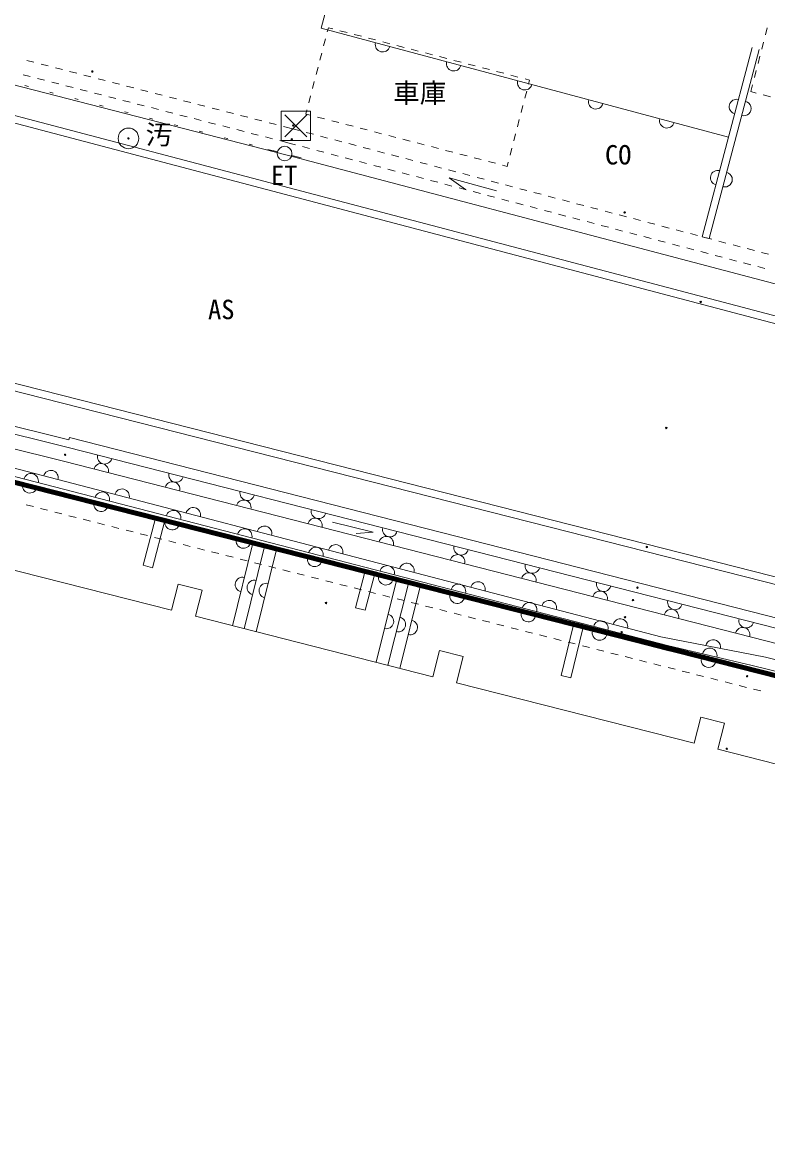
# Model space of a CAD drawing. Units: millimetres on the paper, with parts at other scales. Extents: x -4217 to 649, y -3995 to 278.
# Drawn here: x -177.4 to -126.8, y -764.2 to -688.1 of the extents above; entities that cross this region are included whole.
import ezdxf
from ezdxf.enums import TextEntityAlignment as Align

# ---------------------------------------------------------------- set-up
doc = ezdxf.new("R2010")
doc.units = ezdxf.units.MM
doc.linetypes.add('DOTTED', pattern=[1.75, 0.25, -1.5])
for name, color, linetype, lineweight in [('0-1_S-BGD', 134, 'Continuous', 18), ('0-9_標高点', 134, 'Continuous', 18), ('0-C_S-BGD', 134, 'Continuous', 18), ('0-D_S-BGD', 134, 'Continuous', 18), ('0-F_S-BGD', 134, 'Continuous', 18), ('1-1_S-BGD', 134, 'Continuous', 18)]:
    doc.layers.add(name, color=color, linetype=linetype, lineweight=lineweight)
doc.styles.add('ＭＳ ゴシック', font='')
doc.styles.get('ＭＳ ゴシック').set_extended_font_data('MS Gothic')

msp = doc.modelspace()

# ---------------------------------------------------------------- linework, layer by layer
at = {"layer": '0-1_S-BGD'}
for p, q in [((-188.477, -689.657), (-159.418, -697.138)), ((-131.218, -702.68), (-130.735, -702.808)), ((-174.229, -716.331), (-174.272, -716.493)), ((-167.278, -728.081), (-182.737, -724.145)), ((-169.22, -725.014), (-168.576, -725.185)), ((-167.278, -728.081), (-166.826, -726.305)), ((-149.522, -732.602), (-165.663, -728.492)), ((-154.77, -727.907), (-154.125, -728.076)), ((-149.522, -732.602), (-149.07, -730.825)), ((-131.765, -737.122), (-147.907, -733.013)), ((-140.794, -732.511), (-140.146, -732.667)), ((-131.765, -737.122), (-131.312, -735.346)), ((-113.977, -741.651), (-130.15, -737.534))]:
    msp.add_line(p, q, dxfattribs=at)
for points in [[(-199.158, -688.751), (-195.021, -690.326), (-188.072, -692.29), (-105.498, -714.058), (-29.332, -734.204)], [(-198.98, -688.284), (-194.864, -689.851), (-187.94, -691.807), (-105.37, -713.574), (-29.204, -733.721)], [(-31.95, -749.903), (-52.533, -744.636), (-120.31, -727.326), (-173.42, -713.796), (-223.988, -700.93), (-233.68, -698.356), (-236.552, -697.52), (-239.343, -696.596), (-239.5, -697.071)], [(-32.074, -750.387), (-52.657, -745.121), (-120.434, -727.811), (-173.544, -714.281), (-224.114, -701.414), (-233.814, -698.837), (-236.7, -697.997), (-239.5, -697.071)], [(-54.714, -724.637), (-104.095, -711.73), (-159.423, -697.137)], [(-145.205, -699.545), (-148.423, -698.676), (-147.315, -699.468)], [(-174.272, -716.493), (-224.977, -703.87), (-231.633, -702.299), (-238.554, -700.873), (-245.721, -699.801), (-251.21, -699.297)], [(-120.032, -730.19), (-120.644, -730.033), (-174.229, -716.331)], [(-156.339, -722.086), (-153.57, -722.778), (-154.741, -722.852)], [(-165.663, -728.492), (-165.21, -726.716), (-166.826, -726.305)], [(-147.907, -733.013), (-147.455, -731.236), (-149.07, -730.825)], [(-130.15, -737.534), (-129.697, -735.757), (-131.312, -735.346)]]:
    msp.add_lwpolyline(points, dxfattribs=at)
at = {"layer": '0-1_S-BGD', "color": 171, "lineweight": 100}
msp.add_lwpolyline([(-217.833, -793.512), (-215.37, -783.82), (-292.905, -764.114), (-278.536, -707.578), (-242.945, -702.867), (-53.954, -750.901), (-74.071, -830.051)], close=True, dxfattribs=at)
at = {"layer": '0-1_S-BGD'}
msp.add_circle((-170.21, -695.991), 0.7, dxfattribs=at)
at = {"layer": '0-9_標高点'}
for centre, radius in [((-172.664, -691.441), 0.05), ((-172.664, -691.441), 0.0333), ((-159.014, -695.117), 0.05), ((-159.014, -695.117), 0.0333), ((-170.21, -695.991), 0.05), ((-170.21, -695.991), 0.0333), ((-159.11, -696.054), 0.05), ((-159.11, -696.054), 0.0333), ((-136.487, -701.024), 0.05), ((-136.487, -701.024), 0.0333), ((-131.32, -707.114), 0.05), ((-131.32, -707.114), 0.0333), ((-133.657, -715.681), 0.05), ((-133.657, -715.681), 0.0333), ((-174.517, -717.504), 0.05), ((-174.517, -717.504), 0.0333), ((-134.98, -723.777), 0.05), ((-134.98, -723.777), 0.0333), ((-135.617, -726.544), 0.05), ((-135.617, -726.544), 0.0333), ((-156.784, -727.584), 0.05), ((-156.784, -727.584), 0.0333), ((-135.924, -727.391), 0.05), ((-135.924, -727.391), 0.0333), ((-136.46, -728.554), 0.05), ((-136.46, -728.554), 0.0333), ((-136.694, -729.574), 0.05), ((-136.694, -729.574), 0.0333), ((-128.167, -732.567), 0.05), ((-128.167, -732.567), 0.0333), ((-129.547, -737.501), 0.05), ((-129.547, -737.501), 0.0333)]:
    msp.add_circle(centre, radius, dxfattribs=at)
at = {"layer": '0-C_S-BGD', "linetype": 'DOTTED'}
msp.add_line((-160.081, -696.894), (-281.548, -665.115), dxfattribs=at)
at = {"layer": '0-C_S-BGD'}
for p, q in [((-160.082, -696.9), (-160.729, -696.739)), ((-159.113, -697.146), (-158.467, -697.313))]:
    msp.add_line(p, q, dxfattribs=at)
msp.add_circle((-159.597, -697.021), 0.5, dxfattribs=at)
at = {"layer": '0-D_S-BGD'}
for p, q in [((-159.58, -694.387), (-158.08, -695.887)), ((-158.08, -694.387), (-159.58, -695.887))]:
    msp.add_line(p, q, dxfattribs=at)
msp.add_lwpolyline([(-159.83, -696.137), (-159.83, -694.137), (-157.83, -694.137), (-157.83, -696.137)], close=True, dxfattribs=at)
at = {"layer": '0-F_S-BGD'}
for p, q in [((-155.264, -681.545), (-157.124, -688.494)), ((-157.124, -688.494), (-129.428, -695.905)), ((-127.819, -689.813), (-131.218, -702.68)), ((-130.735, -702.808), (-127.336, -689.94)), ((-168.373, -721.817), (-169.22, -725.014)), ((-168.576, -725.185), (-167.728, -721.984)), ((-161.76, -723.527), (-163.147, -729.133)), ((-160.954, -723.736), (-162.34, -729.338)), ((-160.147, -723.944), (-161.532, -729.544)), ((-154.142, -725.497), (-154.77, -727.907)), ((-154.125, -728.076), (-153.497, -725.663)), ((-153.38, -731.619), (-151.988, -726.053)), ((-152.572, -731.825), (-151.182, -726.262)), ((-151.765, -732.031), (-150.375, -726.471)), ((-139.984, -729.157), (-140.794, -732.511)), ((-140.146, -732.667), (-139.339, -729.324))]:
    msp.add_line(p, q, dxfattribs=at)
for points in [[(-251.256, -699.795), (-245.781, -700.298), (-238.642, -701.366), (-231.741, -702.788), (-225.095, -704.356), (-174.392, -716.978), (-120.809, -730.679), (-119.516, -731.01)], [(-33.064, -754.111), (-53.67, -748.894), (-121.057, -731.647), (-174.637, -717.947), (-225.33, -705.327), (-231.957, -703.764), (-238.817, -702.351), (-245.9, -701.291), (-251.347, -700.791)], [(-60.9, -748.954), (-95.72, -739.711), (-127.83, -731.831), (-133.584, -730.467), (-186.2, -716.864), (-226.747, -706.357), (-238.357, -703.301), (-245.75, -702.014), (-251.557, -701.621)], [(-251.47, -701.961), (-245.79, -702.346), (-238.428, -703.627), (-226.831, -706.68), (-186.284, -717.187), (-133.664, -730.791), (-127.908, -732.155), (-95.803, -740.034), (-60.986, -749.276)], [(-54.15, -750.177), (-60.874, -748.071), (-95.67, -739.054), (-126.914, -731.277), (-134.034, -729.884), (-192.747, -714.564), (-192.81, -715.114)]]:
    msp.add_lwpolyline(points, dxfattribs=at)
for centre, start, end in [((-152.936, -689.615), 165.02018, 345.02018), ((-148.106, -690.907), 165.02018, 345.02018), ((-143.276, -692.199), 165.02018, 345.02018), ((-138.446, -693.492), 165.02018, 345.02018), ((-128.88, -693.829), 75.20438, 255.20438), ((-128.397, -693.957), 255.20438, 75.20438), ((-133.616, -694.784), 165.02018, 345.02018), ((-130.157, -698.663), 75.20438, 255.20438), ((-129.674, -698.791), 255.20438, 75.20438), ((-171.822, -717.635), 165.6572, 345.6572), ((-175.485, -719.068), 345.37595, 165.37595), ((-172.068, -718.604), 345.6572, 165.6572), ((-176.835, -719.285), 345.50435, 165.50435), ((-167.224, -719.843), 345.6572, 165.6572), ((-166.977, -718.874), 165.6572, 345.6572), ((-176.917, -719.609), 165.50435, 345.50435), ((-171.994, -720.537), 345.50435, 165.50435), ((-170.647, -720.331), 345.37595, 165.37595), ((-162.133, -720.112), 165.6572, 345.6572), ((-172.076, -720.86), 165.50435, 345.50435), ((-162.379, -721.082), 345.6572, 165.6572), ((-167.153, -721.788), 345.50435, 165.50435), ((-165.809, -721.593), 345.37595, 165.37595), ((-157.289, -721.351), 165.6572, 345.6572), ((-167.235, -722.112), 165.50435, 345.50435), ((-160.971, -722.855), 345.37595, 165.37595), ((-157.535, -722.32), 345.6572, 165.6572), ((-152.445, -722.59), 165.6572, 345.6572), ((-162.394, -723.363), 165.50435, 345.50435), ((-162.312, -723.04), 345.50435, 165.50435), ((-152.691, -723.559), 345.6572, 165.6572), ((-157.472, -724.292), 345.50435, 165.50435), ((-156.133, -724.118), 345.37595, 165.37595), ((-147.601, -723.828), 165.6572, 345.6572), ((-157.553, -724.615), 165.50435, 345.50435), ((-147.847, -724.797), 345.6572, 165.6572), ((-152.631, -725.543), 345.50435, 165.50435), ((-151.295, -725.38), 345.37595, 165.37595), ((-142.757, -725.067), 165.6572, 345.6572), ((-162.454, -726.33), 76.10593, 256.10593), ((-161.647, -726.537), 76.10593, 256.10593), ((-160.839, -726.744), 76.10593, 256.10593), ((-152.713, -725.866), 165.50435, 345.50435), ((-146.457, -726.642), 345.37595, 165.37595), ((-143.003, -726.036), 345.6572, 165.6572), ((-137.912, -726.305), 165.6572, 345.6572), ((-147.872, -727.118), 165.50435, 345.50435), ((-147.79, -726.795), 345.50435, 165.50435), ((-138.159, -727.275), 345.6572, 165.6572), ((-142.949, -728.046), 345.50435, 165.50435), ((-141.619, -727.905), 345.37595, 165.37595), ((-133.068, -727.544), 165.6572, 345.6572), ((-152.684, -728.836), 255.96376, 75.96376), ((-151.877, -729.044), 255.96376, 75.96376), ((-143.031, -728.369), 165.50435, 345.50435), ((-133.315, -728.513), 345.6572, 165.6572), ((-151.07, -729.251), 255.96376, 75.96376), ((-138.108, -729.298), 345.50435, 165.50435), ((-136.781, -729.167), 345.37595, 165.37595), ((-128.47, -729.752), 345.6572, 165.6572), ((-128.224, -728.783), 165.6572, 345.6572), ((-138.19, -729.621), 165.50435, 345.50435), ((-130.474, -730.581), 348.92755, 168.92755), ((-130.707, -731.149), 346.66885, 166.66885), ((-130.786, -731.473), 166.66885, 346.66885)]:
    msp.add_arc(centre, 0.5, start, end, dxfattribs=at)
at = {"layer": '1-1_S-BGD'}
for p, q in [((-155.836, -688.666), (-155.352, -688.792)), ((-154.868, -688.918), (-154.384, -689.044)), ((-126.919, -688.953), (-126.793, -688.469)), ((-156.949, -689.702), (-156.823, -689.218)), ((-153.9, -689.17), (-153.416, -689.296)), ((-152.933, -689.422), (-152.449, -689.548)), ((-151.965, -689.674), (-151.481, -689.8)), ((-127.17, -689.921), (-127.044, -689.437)), ((-157.201, -690.67), (-157.075, -690.186)), ((-150.997, -689.926), (-150.513, -690.052)), ((-150.029, -690.178), (-149.545, -690.304)), ((-149.062, -690.43), (-148.578, -690.556)), ((-127.421, -690.889), (-127.296, -690.405)), ((-177.117, -690.688), (-176.632, -690.813)), ((-176.148, -690.937), (-175.664, -691.062)), ((-175.18, -691.187), (-174.696, -691.311)), ((-157.453, -691.638), (-157.327, -691.154)), ((-148.094, -690.682), (-147.61, -690.808)), ((-147.126, -690.934), (-146.642, -691.06)), ((-146.158, -691.185), (-145.674, -691.311)), ((-177.366, -691.657), (-176.882, -691.781)), ((-176.398, -691.906), (-175.913, -692.031)), ((-174.211, -691.436), (-173.727, -691.561)), ((-173.243, -691.685), (-172.759, -691.81)), ((-172.275, -691.935), (-171.79, -692.059)), ((-145.191, -691.437), (-144.707, -691.563)), ((-144.223, -691.689), (-143.739, -691.815)), ((-127.673, -691.857), (-127.547, -691.373)), ((-175.429, -692.155), (-174.945, -692.28)), ((-174.461, -692.405), (-173.976, -692.529)), ((-173.492, -692.654), (-173.008, -692.779)), ((-171.306, -692.184), (-170.822, -692.309)), ((-170.338, -692.433), (-169.853, -692.558)), ((-169.369, -692.683), (-168.885, -692.807)), ((-157.705, -692.606), (-157.579, -692.122)), ((-143.146, -692.778), (-143.272, -693.262)), ((-172.524, -692.903), (-172.04, -693.028)), ((-171.555, -693.153), (-171.071, -693.277)), ((-170.587, -693.402), (-170.103, -693.526)), ((-168.401, -692.932), (-167.917, -693.057)), ((-167.432, -693.181), (-166.948, -693.306)), ((-166.464, -693.431), (-165.98, -693.555)), ((-157.956, -693.573), (-157.831, -693.089)), ((-126.585, -693.166), (-127.068, -693.038)), ((-169.619, -693.651), (-169.134, -693.776)), ((-168.65, -693.9), (-168.166, -694.025)), ((-167.682, -694.15), (-167.198, -694.274)), ((-165.496, -693.68), (-165.011, -693.805)), ((-164.527, -693.929), (-164.043, -694.054)), ((-163.559, -694.179), (-163.075, -694.303)), ((-143.398, -693.746), (-143.524, -694.23)), ((-166.713, -694.399), (-166.229, -694.524)), ((-165.745, -694.648), (-165.261, -694.773)), ((-164.776, -694.898), (-164.292, -695.022)), ((-162.59, -694.428), (-162.106, -694.553)), ((-161.622, -694.677), (-161.138, -694.802)), ((-160.653, -694.927), (-160.169, -695.051)), ((-156.88, -694.662), (-157.364, -694.536)), ((-155.912, -694.914), (-156.396, -694.788)), ((-154.944, -695.166), (-155.428, -695.04)), ((-143.65, -694.714), (-143.776, -695.198)), ((-163.808, -695.147), (-163.324, -695.272)), ((-162.84, -695.396), (-162.355, -695.521)), ((-161.871, -695.646), (-161.387, -695.77)), ((-159.685, -695.176), (-158.961, -695.362)), ((-158.608, -695.455), (-158.955, -695.364)), ((-157.641, -695.71), (-158.125, -695.583)), ((-156.674, -695.965), (-157.158, -695.838)), ((-153.977, -695.418), (-154.461, -695.292)), ((-153.009, -695.67), (-153.493, -695.544)), ((-152.041, -695.922), (-152.525, -695.796)), ((-143.902, -695.682), (-144.028, -696.166)), ((-160.903, -695.895), (-160.419, -696.02)), ((-159.934, -696.144), (-159.21, -696.331)), ((-158.863, -696.422), (-159.21, -696.331)), ((-157.896, -696.678), (-158.379, -696.55)), ((-155.707, -696.221), (-156.191, -696.093)), ((-154.741, -696.476), (-155.224, -696.348)), ((-153.774, -696.731), (-154.257, -696.603)), ((-151.073, -696.174), (-151.557, -696.048)), ((-150.106, -696.426), (-150.59, -696.3)), ((-149.138, -696.678), (-149.622, -696.552)), ((-156.929, -696.933), (-157.412, -696.805)), ((-155.962, -697.188), (-156.445, -697.06)), ((-154.995, -697.443), (-155.478, -697.315)), ((-152.807, -696.986), (-153.29, -696.858)), ((-151.84, -697.241), (-152.323, -697.113)), ((-150.873, -697.496), (-151.356, -697.368)), ((-148.17, -696.929), (-148.654, -696.804)), ((-147.202, -697.181), (-147.686, -697.055)), ((-146.235, -697.433), (-146.719, -697.307)), ((-144.154, -696.649), (-144.28, -697.133)), ((-154.028, -697.698), (-154.512, -697.57)), ((-153.061, -697.953), (-153.545, -697.825)), ((-152.094, -698.208), (-152.578, -698.08)), ((-149.906, -697.751), (-150.389, -697.623)), ((-148.939, -698.006), (-149.422, -697.878)), ((-147.972, -698.261), (-148.455, -698.133)), ((-145.267, -697.685), (-145.751, -697.559)), ((-144.477, -697.891), (-144.783, -697.811)), ((-144.406, -697.617), (-144.477, -697.891)), ((-151.127, -698.463), (-151.611, -698.335)), ((-150.16, -698.718), (-150.644, -698.59)), ((-149.193, -698.973), (-149.677, -698.845)), ((-147.005, -698.516), (-147.489, -698.388)), ((-146.038, -698.771), (-146.522, -698.643)), ((-145.071, -699.026), (-145.555, -698.898)), ((-148.227, -699.228), (-148.71, -699.1)), ((-147.26, -699.483), (-147.743, -699.355)), ((-146.293, -699.738), (-146.776, -699.611)), ((-144.104, -699.281), (-144.588, -699.154)), ((-143.137, -699.536), (-143.621, -699.409)), ((-142.17, -699.791), (-142.654, -699.664)), ((-145.326, -699.993), (-145.809, -699.866)), ((-144.359, -700.248), (-144.842, -700.121)), ((-143.392, -700.503), (-143.875, -700.376)), ((-141.204, -700.046), (-141.687, -699.919)), ((-140.237, -700.301), (-140.72, -700.174)), ((-139.27, -700.556), (-139.753, -700.429)), ((-142.425, -700.758), (-142.908, -700.631)), ((-141.458, -701.013), (-141.941, -700.886)), ((-140.491, -701.268), (-140.975, -701.141)), ((-138.303, -700.811), (-138.786, -700.684)), ((-137.336, -701.066), (-137.819, -700.939)), ((-136.369, -701.321), (-136.852, -701.194)), ((-139.524, -701.523), (-140.008, -701.396)), ((-138.557, -701.778), (-139.041, -701.651)), ((-137.59, -702.033), (-138.074, -701.906)), ((-135.402, -701.576), (-135.885, -701.449)), ((-134.435, -701.831), (-134.918, -701.704)), ((-136.623, -702.288), (-137.107, -702.161)), ((-135.656, -702.544), (-136.14, -702.416)), ((-134.69, -702.799), (-135.173, -702.671)), ((-133.468, -702.087), (-133.952, -701.959)), ((-132.501, -702.342), (-132.985, -702.214)), ((-131.534, -702.597), (-132.018, -702.469)), ((-133.723, -703.054), (-134.206, -702.926)), ((-132.756, -703.309), (-133.239, -703.181)), ((-131.789, -703.564), (-132.272, -703.436)), ((-130.567, -702.852), (-131.051, -702.724)), ((-129.6, -703.107), (-130.084, -702.979)), ((-128.633, -703.362), (-129.117, -703.234)), ((-130.822, -703.819), (-131.305, -703.691)), ((-129.855, -704.074), (-130.338, -703.946)), ((-128.888, -704.329), (-129.371, -704.201)), ((-127.667, -703.617), (-128.15, -703.489)), ((-126.7, -703.872), (-127.183, -703.744)), ((-127.921, -704.584), (-128.404, -704.456)), ((-126.954, -704.839), (-127.438, -704.711)), ((-176.676, -721.035), (-177.161, -720.912)), ((-175.707, -721.281), (-176.191, -721.158)), ((-174.737, -721.526), (-175.222, -721.403)), ((-173.768, -721.772), (-174.253, -721.649)), ((-172.799, -722.018), (-173.283, -721.895)), ((-171.829, -722.264), (-172.314, -722.141)), ((-170.86, -722.51), (-171.345, -722.387)), ((-169.891, -722.755), (-170.375, -722.632)), ((-168.921, -723.001), (-169.406, -722.878)), ((-167.952, -723.247), (-168.437, -723.124)), ((-166.983, -723.493), (-167.467, -723.37)), ((-166.013, -723.739), (-166.498, -723.616)), ((-165.044, -723.984), (-165.529, -723.861)), ((-164.075, -724.23), (-164.559, -724.107)), ((-163.105, -724.476), (-163.59, -724.353)), ((-162.136, -724.722), (-162.621, -724.599)), ((-161.167, -724.968), (-161.651, -724.845)), ((-160.197, -725.213), (-160.682, -725.09)), ((-159.228, -725.459), (-159.713, -725.336)), ((-158.259, -725.705), (-158.743, -725.582)), ((-157.289, -725.951), (-157.774, -725.828)), ((-156.32, -726.197), (-156.805, -726.074)), ((-155.351, -726.442), (-155.836, -726.32)), ((-154.382, -726.688), (-154.866, -726.565)), ((-153.412, -726.934), (-153.897, -726.811)), ((-152.443, -727.18), (-152.928, -727.057)), ((-151.474, -727.426), (-151.958, -727.303)), ((-150.504, -727.671), (-150.989, -727.549)), ((-149.535, -727.917), (-150.02, -727.794)), ((-148.566, -728.163), (-149.05, -728.04)), ((-147.596, -728.409), (-148.081, -728.286)), ((-146.627, -728.655), (-147.112, -728.532)), ((-145.658, -728.9), (-146.142, -728.778)), ((-144.688, -729.146), (-145.173, -729.023)), ((-143.719, -729.392), (-144.204, -729.269)), ((-142.75, -729.638), (-143.234, -729.515)), ((-141.78, -729.884), (-142.265, -729.761)), ((-140.811, -730.129), (-141.296, -730.007)), ((-139.842, -730.375), (-140.326, -730.252)), ((-138.872, -730.621), (-139.357, -730.498)), ((-137.903, -730.867), (-138.388, -730.744)), ((-136.934, -731.113), (-137.418, -730.99)), ((-135.964, -731.359), (-136.449, -731.236)), ((-134.995, -731.604), (-135.48, -731.481)), ((-134.026, -731.85), (-134.51, -731.727)), ((-133.056, -732.096), (-133.541, -731.973)), ((-132.087, -732.342), (-132.572, -732.219)), ((-131.118, -732.588), (-131.603, -732.465)), ((-130.149, -732.833), (-130.633, -732.71)), ((-129.179, -733.079), (-129.664, -732.956)), ((-128.21, -733.325), (-128.695, -733.202)), ((-127.241, -733.571), (-127.725, -733.448))]:
    msp.add_line(p, q, dxfattribs=at)
for points in [[(-156.697, -688.734), (-156.626, -688.461), (-156.32, -688.54)], [(-143.255, -691.941), (-142.949, -692.021), (-143.02, -692.294)], [(-127.551, -692.909), (-127.92, -692.811), (-127.798, -692.341)], [(-157.848, -694.41), (-158.154, -694.331), (-158.082, -694.057)]]:
    msp.add_lwpolyline(points, dxfattribs=at)

# ---------------------------------------------------------------- texts
at = {"layer": '0-1_S-BGD', "style": 'ＭＳ ゴシック'}
for s, p in [('車庫', (-152.214, -693.958)), ('汚', (-169.036, -696.791)), ('CO', (-137.823, -698.161)), ('ET', (-160.524, -699.552)), ('AS', (-164.802, -708.68))]:
    msp.add_text(s, height=1.32, dxfattribs=at).set_placement(p, align=Align.BOTTOM_LEFT)

doc.saveas('drawing.dxf')
